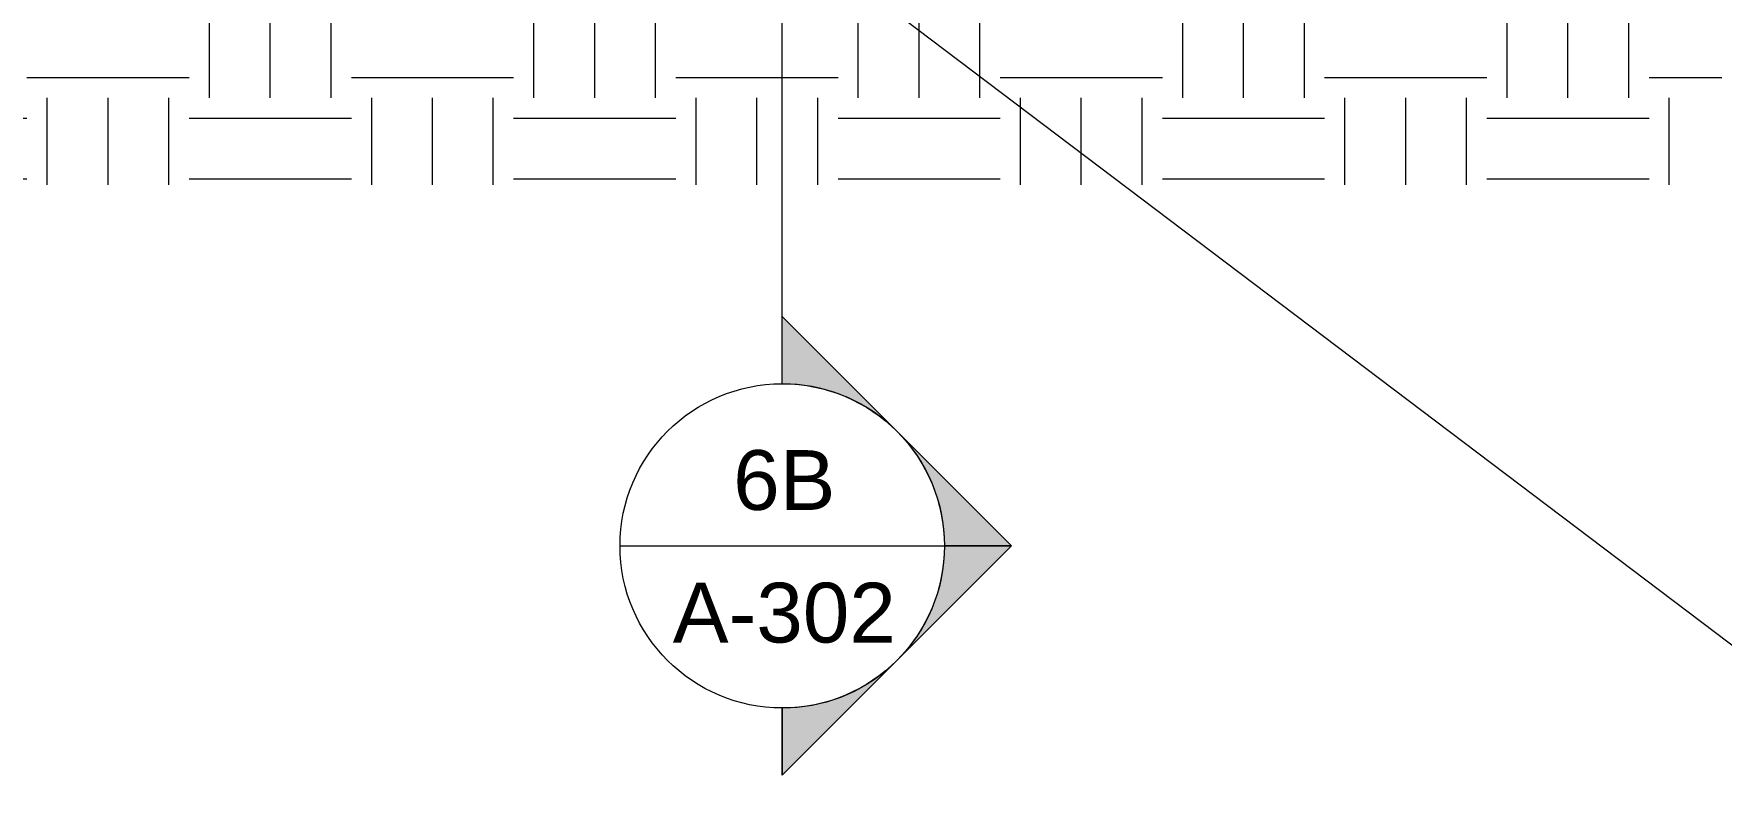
# Model space of a CAD drawing. Header units: inches. Extents: x 20273 to 40520, y -355 to 835.
# Drawn here: x 28847.5 to 29346.9, y -258.7 to -35 of the extents above; entities that cross this region are included whole.
import ezdxf

# ---------------------------------------------------------------- set-up
doc = ezdxf.new("R2010")
doc.units = ezdxf.units.IN
doc.header["$MEASUREMENT"] = 0
for name, color, linetype, lineweight in [('A-ANNO-KEYN', 231, 'Continuous', 9), ('C-TOPO', 7, 'Continuous', 13), ('G-ANNO-SYMB', 111, 'Continuous', 9)]:
    doc.layers.add(name, color=color, linetype=linetype, lineweight=lineweight)
doc.styles.add('Arial_2', font='arial.ttf', dxfattribs={"height": 17.703593})

# ---------------------------------------------------------------- blocks, each defined once
blk = doc.blocks.new('Section - Section Head - Filled-1526-Elevation - South')
at = {"layer": 'G-ANNO-SYMB'}
h = blk.add_hatch(color=256, dxfattribs=at)
edge = h.paths.add_edge_path(flags=0)
edge.add_arc((22874.16, 497.8), 48.06, 47.9216, 90)
edge.add_line((22874.16, 545.86), (22874.16, 565.68))
edge.add_line((22874.16, 565.68), (22906.36, 533.47))
h = blk.add_hatch(color=256, dxfattribs=at)
edge = h.paths.add_edge_path(flags=0)
edge.add_line((22908.1, 531.74), (22942.04, 497.8))
edge.add_line((22942.04, 497.8), (22922.16, 497.8))
edge.add_arc((22874.16, 497.8), 48, 360, 405)
h = blk.add_hatch(color=256, dxfattribs=at)
edge = h.paths.add_edge_path(flags=0)
edge.add_arc((22874.16, 497.8), 48, 315, 360)
edge.add_line((22922.16, 497.8), (22942.04, 497.8))
edge.add_line((22942.04, 497.8), (22908.1, 463.85))
h = blk.add_hatch(color=256, dxfattribs=at)
edge = h.paths.add_edge_path(flags=0)
edge.add_line((22906.36, 462.12), (22874.16, 429.91))
edge.add_line((22874.16, 429.91), (22874.16, 449.73))
edge.add_arc((22874.16, 497.8), 48.06, 270, 312.0784)
for p, q in [((22942.04, 497.8), (22874.16, 565.68)), ((22874.16, 545.8), (22874.16, 565.68)), ((22906.36, 533.47), (22874.16, 565.68)), ((22874.16, 565.68), (22874.16, 545.86)), ((22942.04, 497.8), (22908.1, 531.74)), ((22942.04, 497.8), (22874.16, 429.91)), ((22908.1, 463.85), (22942.04, 497.8)), ((22922.16, 497.8), (22942.04, 497.8)), ((22942.04, 497.8), (22922.16, 497.8)), ((22874.16, 429.91), (22906.36, 462.12)), ((22874.16, 449.8), (22874.16, 429.91)), ((22874.16, 449.73), (22874.16, 429.91))]:
    blk.add_line(p, q, dxfattribs=at)
for radius, start, end in [(48, 90, 270), (48.06, 47.9216, 90), (48, 270, 90), (48, 360, 45), (48, 315, 360), (48.06, 270, 312.0784)]:
    blk.add_arc((22874.16, 497.8), radius, start, end, dxfattribs=at)

msp = doc.modelspace()

# ---------------------------------------------------------------- hatches: boundary and pattern name
at = {"layer": 'C-TOPO', "lineweight": 9}
h = msp.add_hatch(dxfattribs=at)
h.set_pattern_fill('FP_12', color=8, style=0, pattern_type=2)
h.set_pattern_definition([(0, (27645.49, 0), (48, 48), [48, -48]), (0, (27645.49, 18), (48, 48), [48, -48]), (0, (27645.49, 36), (48, 48), [48, -48]), (90, (27651.49, 42), (-48, 48), [48, -48]), (90, (27669.49, 42), (-48, 48), [48, -48]), (90, (27687.49, 42), (-48, 48), [48, -48])])
h.paths.add_polyline_path([(29163.27, -79.71), (29347.1, -79.71), (29347.1, 0), (26665.5, 0), (26665.5, -79.71), (29145.41, -79.71)], flags=0)

# ---------------------------------------------------------------- linework, layer by layer
at = {"layer": 'A-ANNO-KEYN', "color": 153}
msp.add_line((29019.59, 34.12), (29406.45, -258.73), dxfattribs=at)
at = {"layer": 'G-ANNO-SYMB'}
for p, q in [((29069.02, -138.64), (29069.02, 449.8)), ((29021.02, -186.64), (29117.02, -186.64))]:
    msp.add_line(p, q, dxfattribs=at)

# ---------------------------------------------------------------- block references
at = {"layer": 'G-ANNO-SYMB', "extrusion": (0, 0, -1), "rotation": 180}
msp.add_blockref('Section - Section Head - Filled-1526-Elevation - South', (-6194.87, 311.15), dxfattribs=at)

# ---------------------------------------------------------------- texts
at = {"layer": 'G-ANNO-SYMB', "char_height": 17.704, "attachment_point": 2, "line_spacing_factor": 0.938532, "style": 'Arial_2'}
for s, insert, width in [('6B', (29069.64, -158.3), 36.072), ('A-302', (29069.64, -197.57), 78.624)]:
    msp.add_mtext(s, dxfattribs=dict(at, insert=insert, width=width))

doc.saveas('drawing.dxf')
